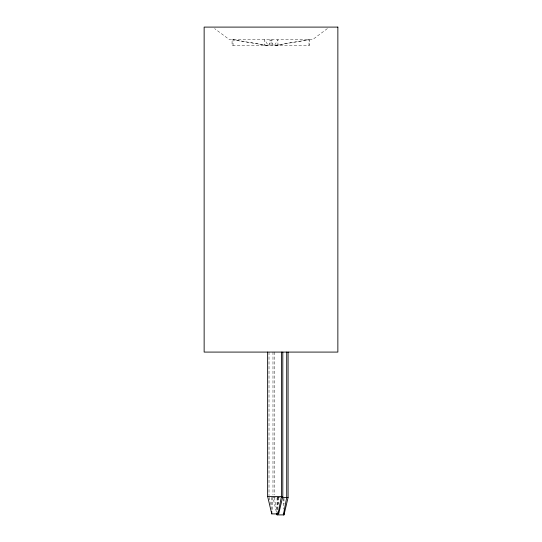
<?xml version="1.0" encoding="UTF-8"?>
<svg xmlns="http://www.w3.org/2000/svg" width="542" height="542" viewBox="0 0 542 542"><rect width="100%" height="100%" fill="white"/><g stroke="black" fill="none" stroke-linecap="round" stroke-linejoin="round"><path stroke-width="0.41" stroke-dasharray="2.71 2.03" d="M327.368 28.611L312.504 39.695L229.496 39.695L214.632 28.611M280.058 497.502L272.978 497.502L276.691 513.321M269.184 497.305L270.634 504.771M274.36 497.502L277.064 511.587M309.001 45.589L309.001 39.695L273.541 45.589L269.977 39.695L269.977 45.589M283.994 498.335L283.994 504.128M283.364 498.335L283.364 509.101M278.676 497.305L278.676 503.938M278.046 497.305L278.046 507.258M277.938 45.589L277.938 39.695L274.442 45.589L309.252 39.695L309.252 45.589L232.071 45.589L232.071 39.695L268.276 45.589L264.638 39.695L264.638 45.589M277.694 497.502L277.694 510.76M277.064 497.502L277.064 513.24M274.36 352.083L274.36 494.968M272.978 352.083L272.978 494.968M272.402 497.305L272.402 510.578M271.982 45.589L271.982 39.695L268.425 45.589L233.046 39.695L233.046 45.589M271.766 497.305L271.766 509.751M269.022 352.083L269.022 495.632"/><path stroke-width="0.81" d="M276.691 513.321L277.064 514.9L283.994 514.9L288.08 497.502L288.08 352.083M282.802 352.083L282.802 496.472L278.676 513.897L271.766 513.897L267.64 496.472L267.64 352.083M267.64 496.472L282.802 496.472M281.86 497.502L288.08 497.502M286.704 352.083L286.704 497.502L283.364 514.9L283.364 513.24M283.994 513.24L283.994 514.9M281.42 352.083L281.42 496.472L278.046 513.897L278.046 512.237M277.064 513.24L277.064 514.9M271.766 511.404L271.766 513.897M337.862 27.1L204.138 27.1L204.138 352.083L337.862 352.083L337.862 27.1"/></g></svg>
